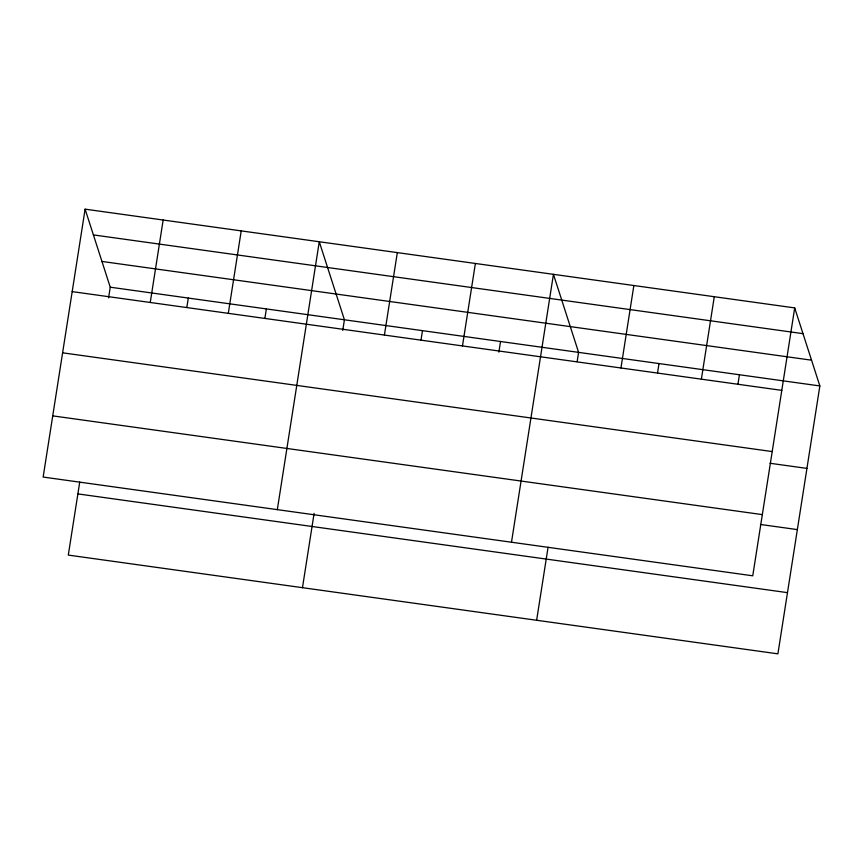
<?xml version="1.0" encoding="UTF-8"?>
<svg xmlns="http://www.w3.org/2000/svg" width="863" height="863" viewBox="0 0 863 863"><rect width="100%" height="100%" fill="white"/><g stroke="black" fill="none" stroke-linecap="round" stroke-linejoin="round"><path stroke-width="1.29" d="M85.103 209.159L43.15 477.056L752.752 575.804L794.704 307.908L85.103 209.159L110.248 287.196L108.587 297.832M79.73 482.083L68.296 555.092L777.897 653.841L819.85 385.944L794.704 307.908M150.248 302.481L163.161 220.022M186.85 307.368L188.307 298.059M228.296 313.345L241.219 230.885M264.909 318.231L266.365 308.922M277.314 509.645L319.267 241.748L344.423 319.785L342.751 330.421M302.471 587.681L314.11 513.356M384.413 335.071L397.325 252.611M421.015 339.957L422.471 330.637M462.471 345.934L475.384 263.463M498.868 352.147L500.529 341.5M511.489 542.234L553.442 274.326L578.588 352.363L577.131 361.673M536.635 620.27L548.07 547.25M620.95 367.983L633.863 285.524M657.552 372.87L659.008 363.56M701.371 379.181L714.284 296.71M737.973 384.057L739.429 374.747M93.398 234.909L803 333.657M101.953 261.446L811.554 360.184M110.248 287.196L819.85 385.944M72.19 291.618L781.792 390.367M62.611 352.816L772.202 451.565M770.023 463.269L806.937 468.404M52.729 415.869L762.331 514.618M760.443 524.467L797.358 529.602M77.886 493.906L787.477 592.644"/></g></svg>
